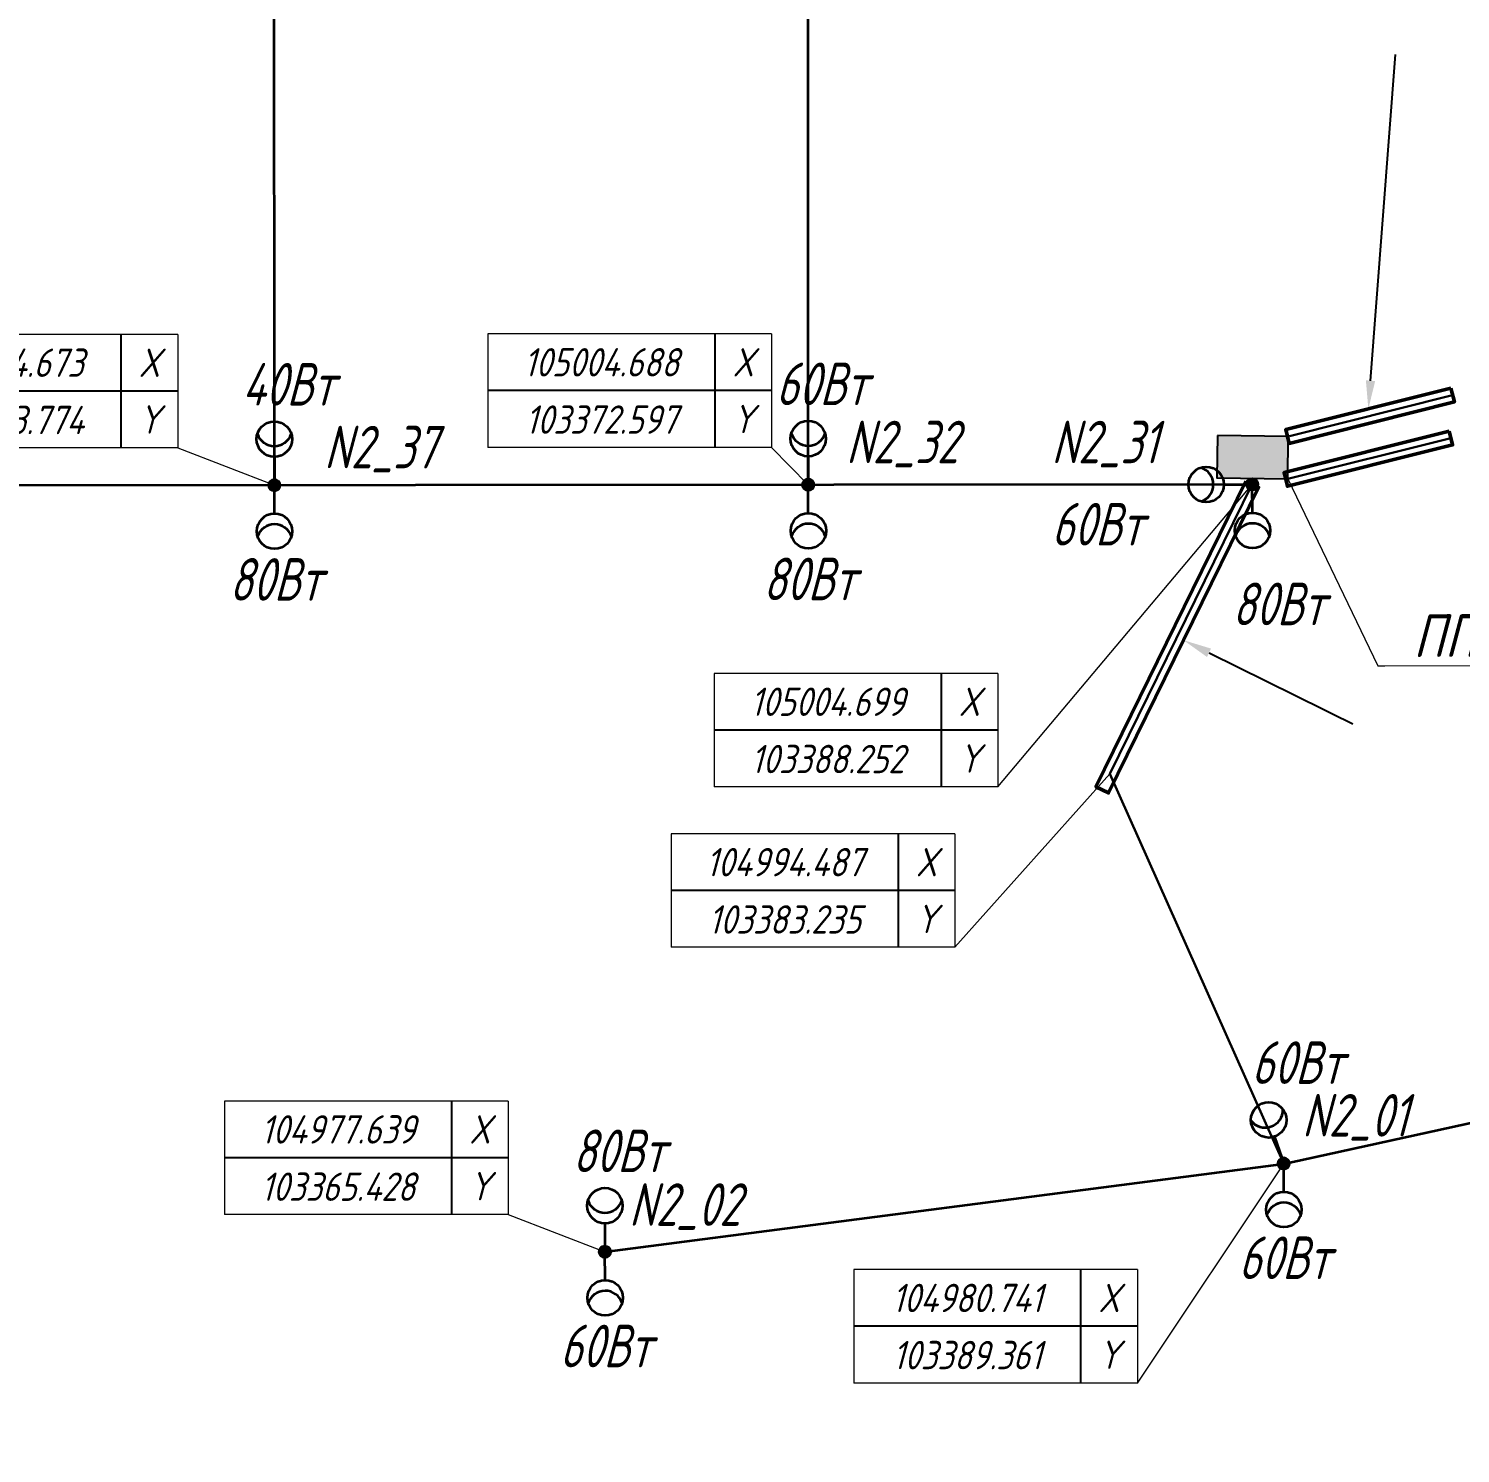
# Model space of a CAD drawing. Header units: millimetres. Extents: x -5263 to 103757798, y 0 to 105184226.
# Drawn here: x 103345109 to 103395589, y 104970531 to 105020768 of the extents above; entities that cross this region are included whole.
import ezdxf
from ezdxf import colors
from ezdxf.entities.mleader import LeaderData, LeaderLine
from ezdxf.enums import TextEntityAlignment as Align
from ezdxf.math import Vec2, Vec3

# ---------------------------------------------------------------- set-up
doc = ezdxf.new("R2010")
doc.units = ezdxf.units.MM
doc.set_wipeout_variables(frame=1)
doc.linetypes.add('CONTINOUS', pattern=[0])
for name, color, linetype, lineweight in [('_ПР_НО', 10, 'Continuous', 30), ('ЭО_Пл_Опора', 10, 'Continuous', 35), ('ЭО_Пл_Опора_Светильники', 10, 'Continuous', 35), ('ЭО_Пл_Распред_Сеть', 10, 'Continuous', 35), ('ЭО_Пл_Светильники', 10, 'Continuous', 25), ('ЭО_Пл_Светильники_Текст', 10, 'Continuous', 20), ('ЭО_Пл_Сеть_Освещения_В земле', 3, 'ID_N', 30), ('ЭО_Пл_Сеть_Освещения_Текст', 10, 'Continuous', 20), ('ЭО_Пл_Щиты', 7, 'Continuous', 25), ('ЭО_Пл_Щиты_Текст', 7, 'Continuous', 20), ('ЭС_Координата', 7, 'Continuous', 25)]:
    doc.layers.add(name, color=color, linetype=linetype, lineweight=lineweight)
doc.layers.get('0').off()
doc.styles.add('ПБГС', font='simplex.shx', dxfattribs={"width": 0.8, "oblique": 15})
doc.linetypes.add('ID_N', pattern='A,0,3,-3,["N",ПБГС,S=1.2,R=0,X=-1,Y=-0.5],-3,6', length=15)

# ---------------------------------------------------------------- blocks, each defined once
blk = doc.blocks.new('_None')
blk = doc.blocks.new('ExDyn08210c30-0f48-4bcd-aa61-017707cd2af4')
h = blk.add_hatch(color=256)
h.dxf.hatch_style = 1
h.paths.add_polyline_path([(0, 0), (2736, 1230), (686, 5790), (-2050, 4560)])
blk.add_lwpolyline([(0, 0), (2736, 1230), (686, 5790), (-2050, 4560)], close=True)
blk = doc.blocks.new('промежуточная')
h = blk.add_hatch(color=255)
edge = h.paths.add_edge_path()
edge.add_arc((0, 0), 0.833, 0, 360)
at = {"lineweight": 30}
blk.add_circle((0, 0), 0.833, dxfattribs=at)
blk = doc.blocks.new('*U416')
at = {"layer": 'ЭО_Пл_Светильники'}
blk.add_line((0, 2), (0, 0), dxfattribs=at)
at = {"layer": 'ЭО_Пл_Светильники', "linetype": 'ByBlock', "xscale": 250, "yscale": 250, "zscale": 250}
blk.add_blockref('промежуточная', (0, 0), dxfattribs=at)
at = {"style": 'ПБГС', "oblique": 15, "width": 0.7, "flags": 1}
blk.add_attdef('NAME', (0, -6), '', height=3.5, dxfattribs=at)
at = {"layer": 'ЭО_Пл_Светильники_Текст', "style": 'ПБГС', "oblique": 15, "width": 0.7}
blk.add_attdef('N_PYLON', (-7083, 741), '', height=1500, dxfattribs=at)
at = {"layer": 'ЭО_Пл_Светильники_Текст', "style": 'ПБГС', "oblique": 15, "width": 0.7, "flags": 1}
for tag, p in [('TYPE', (0, 0)), ('MANUFACTURER', (0, -12)), ('SPECIFICATION_SECTION', (0, -18)), ('POWER', (0, -24)), ('GROUP', (0, -30))]:
    blk.add_attdef(tag, p, '', height=3.5, dxfattribs=at)
blk = doc.blocks.new('*U418')
at = {"layer": 'ЭО_Пл_Светильники'}
blk.add_line((0, 2), (0, 0), dxfattribs=at)
at = {"layer": 'ЭО_Пл_Светильники', "linetype": 'ByBlock', "xscale": 250, "yscale": 250, "zscale": 250}
blk.add_blockref('промежуточная', (0, 0), dxfattribs=at)
at = {"style": 'ПБГС', "oblique": 15, "width": 0.7, "flags": 1}
blk.add_attdef('NAME', (0, -6), '', height=3.5, dxfattribs=at)
at = {"layer": 'ЭО_Пл_Светильники_Текст', "style": 'ПБГС', "oblique": 15, "width": 0.7}
blk.add_attdef('N_PYLON', (1334, 756), '', height=1500, dxfattribs=at)
at = {"layer": 'ЭО_Пл_Светильники_Текст', "style": 'ПБГС', "oblique": 15, "width": 0.7, "flags": 1}
for tag, p in [('TYPE', (0, 0)), ('MANUFACTURER', (0, -12)), ('SPECIFICATION_SECTION', (0, -18)), ('POWER', (0, -24)), ('GROUP', (0, -30))]:
    blk.add_attdef(tag, p, '', height=3.5, dxfattribs=at)
blk = doc.blocks.new('*U60')
at = {"layer": 'ЭО_Пл_Светильники'}
blk.add_line((0, 2), (0, 0), dxfattribs=at)
at = {"layer": 'ЭО_Пл_Светильники', "linetype": 'ByBlock', "xscale": 250, "yscale": 250, "zscale": 250}
blk.add_blockref('промежуточная', (0, 0), dxfattribs=at)
at = {"style": 'ПБГС', "oblique": 15, "width": 0.7, "flags": 1}
blk.add_attdef('NAME', (0, -6), '', height=3.5, dxfattribs=at)
at = {"layer": 'ЭО_Пл_Светильники_Текст', "style": 'ПБГС', "oblique": 15, "width": 0.7}
blk.add_attdef('N_PYLON', (1755, 592), '', height=1500, dxfattribs=at)
at = {"layer": 'ЭО_Пл_Светильники_Текст', "style": 'ПБГС', "oblique": 15, "width": 0.7, "flags": 1}
for tag, p in [('TYPE', (0, 0)), ('MANUFACTURER', (0, -12)), ('SPECIFICATION_SECTION', (0, -18)), ('POWER', (0, -24)), ('GROUP', (0, -30))]:
    blk.add_attdef(tag, p, '', height=3.5, dxfattribs=at)
blk = doc.blocks.new('*U411')
at = {"layer": 'ЭО_Пл_Светильники'}
blk.add_line((0, 2), (0, 0), dxfattribs=at)
at = {"layer": 'ЭО_Пл_Светильники', "linetype": 'ByBlock', "xscale": 250, "yscale": 250, "zscale": 250}
blk.add_blockref('промежуточная', (0, 0), dxfattribs=at)
at = {"style": 'ПБГС', "oblique": 15, "width": 0.7, "flags": 1}
blk.add_attdef('NAME', (0, -6), '', height=3.5, dxfattribs=at)
at = {"layer": 'ЭО_Пл_Светильники_Текст', "style": 'ПБГС', "oblique": 15, "width": 0.7}
blk.add_attdef('N_PYLON', (847, 914), '', height=1500, dxfattribs=at)
at = {"layer": 'ЭО_Пл_Светильники_Текст', "style": 'ПБГС', "oblique": 15, "width": 0.7, "flags": 1}
for tag, p in [('TYPE', (0, 0)), ('MANUFACTURER', (0, -12)), ('SPECIFICATION_SECTION', (0, -18)), ('POWER', (0, -24)), ('GROUP', (0, -30))]:
    blk.add_attdef(tag, p, '', height=3.5, dxfattribs=at)
blk = doc.blocks.new('*U410')
at = {"layer": 'ЭО_Пл_Светильники'}
blk.add_line((0, 2), (0, 0), dxfattribs=at)
at = {"layer": 'ЭО_Пл_Светильники', "linetype": 'ByBlock', "xscale": 250, "yscale": 250, "zscale": 250}
blk.add_blockref('промежуточная', (0, 0), dxfattribs=at)
at = {"style": 'ПБГС', "oblique": 15, "width": 0.7, "flags": 1}
blk.add_attdef('NAME', (0, -6), '', height=3.5, dxfattribs=at)
at = {"layer": 'ЭО_Пл_Светильники_Текст', "style": 'ПБГС', "oblique": 15, "width": 0.7}
blk.add_attdef('N_PYLON', (646, 951), '', height=1500, dxfattribs=at)
at = {"layer": 'ЭО_Пл_Светильники_Текст', "style": 'ПБГС', "oblique": 15, "width": 0.7, "flags": 1}
for tag, p in [('TYPE', (0, 0)), ('MANUFACTURER', (0, -12)), ('SPECIFICATION_SECTION', (0, -18)), ('POWER', (0, -24)), ('GROUP', (0, -30))]:
    blk.add_attdef(tag, p, '', height=3.5, dxfattribs=at)
blk = doc.blocks.new('*U128')
at = {"layer": 'ЭО_Пл_Опора_Светильники'}
h = blk.add_hatch(color=256, dxfattribs=at)
h.dxf.hatch_style = 1
h.paths.add_polyline_path([(-199, -1, 1), (199, 1, 1)])
blk.add_line((4, -1000), (0, 0), dxfattribs=at)
for centre, radius in [((0, 0), 199), ((7, -1625), 625)]:
    blk.add_circle(centre, radius, dxfattribs=at)
blk.add_arc((8, -2000), 625, 17.6934, 162.7782, dxfattribs=at)
at = {"style": 'ПБГС', "oblique": 15, "width": 0.7, "flags": 1}
for tag, p, height in [('TYPE', (-1704, -2539), 525000), ('NAME', (0, -3506), 875), ('MANUFACTURER', (0, -5006), 875), ('SPECIFICATION_SECTION', (0, -6506), 875), ('GROUP', (0, -9506), 875)]:
    blk.add_attdef(tag, p, '', height=height, dxfattribs=at)
at = {"layer": 'ЭО_Пл_Светильники_Текст', "style": 'ПБГС', "oblique": 15, "width": 0.7}
blk.add_attdef('POWER', (-1593, -4072), '', height=1500, dxfattribs=at)
blk = doc.blocks.new('*U134')
at = {"layer": 'ЭО_Пл_Опора_Светильники'}
h = blk.add_hatch(color=256, dxfattribs=at)
h.dxf.hatch_style = 1
h.paths.add_polyline_path([(199, 0, 1), (-199, 0, 1)])
blk.add_line((0, 1000), (0, 0), dxfattribs=at)
for centre, radius in [((0, 1625), 625), ((0, 0), 199)]:
    blk.add_circle(centre, radius, dxfattribs=at)
blk.add_arc((0, 2000), 625, 197.4587, 342.5435, dxfattribs=at)
at = {"style": 'ПБГС', "oblique": 15, "width": 0.7, "flags": 1}
for tag, p, height in [('TYPE', (-1704, -2539), 525000), ('NAME', (0, -3506), 875), ('MANUFACTURER', (0, -5006), 875), ('SPECIFICATION_SECTION', (0, -6506), 875), ('GROUP', (0, -9506), 875)]:
    blk.add_attdef(tag, p, '', height=height, dxfattribs=at)
at = {"layer": 'ЭО_Пл_Светильники_Текст', "style": 'ПБГС', "oblique": 15, "width": 0.7}
blk.add_attdef('POWER', (-1140, 2808), '', height=1500, dxfattribs=at)
blk = doc.blocks.new('*U189')
at = {"layer": 'ЭО_Пл_Опора_Светильники'}
h = blk.add_hatch(color=256, dxfattribs=at)
h.dxf.hatch_style = 1
h.paths.add_polyline_path([(188, 65, 1), (-188, -65, 1)])
blk.add_line((-326, 946), (0, 0), dxfattribs=at)
for centre, radius in [((-529, 1536), 625), ((0, 0), 199)]:
    blk.add_circle(centre, radius, dxfattribs=at)
blk.add_arc((-651, 1891), 625, 216.4575, 1.5423, dxfattribs=at)
at = {"style": 'ПБГС', "oblique": 15, "width": 0.7, "flags": 1}
for tag, p, height in [('TYPE', (-1704, -2539), 525000), ('NAME', (0, -3506), 875), ('MANUFACTURER', (0, -5006), 875), ('SPECIFICATION_SECTION', (0, -6506), 875), ('GROUP', (0, -9506), 875)]:
    blk.add_attdef(tag, p, '', height=height, dxfattribs=at)
at = {"layer": 'ЭО_Пл_Светильники_Текст', "style": 'ПБГС', "oblique": 15, "width": 0.7}
blk.add_attdef('POWER', (-1140, 2808), '', height=1500, dxfattribs=at)
blk = doc.blocks.new('*U570')
at = {"layer": 'ЭО_Пл_Опора_Светильники'}
h = blk.add_hatch(color=256, dxfattribs=at)
h.dxf.hatch_style = 1
h.paths.add_polyline_path([(-199, -1, 1), (199, 1, 1)])
blk.add_line((4, -1000), (0, 0), dxfattribs=at)
for centre, radius in [((0, 0), 199), ((7, -1625), 625)]:
    blk.add_circle(centre, radius, dxfattribs=at)
blk.add_arc((8, -2000), 625, 17.6934, 162.7782, dxfattribs=at)
at = {"style": 'ПБГС', "oblique": 15, "width": 0.7, "flags": 1}
for tag, p, height in [('TYPE', (-1704, -2539), 525000), ('NAME', (0, -3506), 875), ('MANUFACTURER', (0, -5006), 875), ('SPECIFICATION_SECTION', (0, -6506), 875), ('GROUP', (0, -9506), 875)]:
    blk.add_attdef(tag, p, '', height=height, dxfattribs=at)
at = {"layer": 'ЭО_Пл_Светильники_Текст', "style": 'ПБГС', "oblique": 15, "width": 0.7}
blk.add_attdef('POWER', (-708, -4966), '', height=1500, dxfattribs=at)
blk = doc.blocks.new('*U415')
at = {"layer": 'ЭО_Пл_Опора_Светильники'}
h = blk.add_hatch(color=256, dxfattribs=at)
h.dxf.hatch_style = 1
h.paths.add_polyline_path([(-1, 199, 1), (1, -199, 1)])
blk.add_line((-1000, -4), (0, 0), dxfattribs=at)
for centre, radius in [((-1625, -7), 625), ((0, 0), 199)]:
    blk.add_circle(centre, radius, dxfattribs=at)
blk.add_arc((-2000, -9), 625, 287.7132, 72.7979, dxfattribs=at)
at = {"style": 'ПБГС', "oblique": 15, "width": 0.7, "flags": 1}
for tag, p, height in [('TYPE', (-1704, -2539), 525000), ('NAME', (0, -3506), 875), ('MANUFACTURER', (0, -5006), 875), ('SPECIFICATION_SECTION', (0, -6506), 875), ('GROUP', (0, -9506), 875)]:
    blk.add_attdef(tag, p, '', height=height, dxfattribs=at)
at = {"layer": 'ЭО_Пл_Светильники_Текст', "style": 'ПБГС', "oblique": 15, "width": 0.7}
blk.add_attdef('POWER', (-7083, -2155), '', height=1500, dxfattribs=at)
blk = doc.blocks.new('*U498')
blk.add_wipeout([(-6.82, 2.63), (-6.82, 10.63), (-26.82, 10.63), (-26.82, 2.63)])
at = {"lineweight": 0}
blk.add_line((-6.82, 2.63), (0, 0), dxfattribs=at)
at = {"color": 0, "lineweight": 0, "transparency": 16777216}
for points in [[(-26.82, 10.63), (-26.82, 2.63), (-26.82, 2.63), (-26.82, 2.63)], [(-6.82, 10.63), (-26.82, 10.63)], [(-6.82, 10.63), (-6.82, 2.63), (-6.82, 2.63), (-6.82, 2.63)], [(-6.82, 2.63), (-26.82, 2.63)]]:
    blk.add_lwpolyline(points, dxfattribs=at)
at = {"transparency": 16777216}
for points in [[(-10.82, 10.63), (-10.82, 2.63)], [(-6.82, 6.63), (-26.82, 6.63)]]:
    blk.add_lwpolyline(points, dxfattribs=at)
at = {"color": 7, "transparency": 16777216, "char_height": 2, "width": 4, "attachment_point": 5, "style": 'ПБГС'}
for s, insert in [('X', (-8.82, 8.63)), ('Y', (-8.82, 4.63))]:
    blk.add_mtext(s, dxfattribs=dict(at, insert=insert))
at = {"color": 250, "transparency": 16777216, "style": 'ПБГС', "oblique": 15, "width": 0.8, "flags": 8}
for tag, p in [('КООРДИНАТАY', (-18.82, 8.63)), ('КООРДИНАТАX', (-18.82, 4.59))]:
    blk.add_attdef(tag, text='', height=2, dxfattribs=at).set_placement(p, align=Align.MIDDLE_CENTER)
blk = doc.blocks.new('*U499')
blk.add_wipeout([(-2.59, 2.63), (-2.59, 10.63), (-22.59, 10.63), (-22.59, 2.63)])
at = {"lineweight": 0}
blk.add_line((-2.59, 2.63), (0, 0), dxfattribs=at)
at = {"color": 0, "lineweight": 0, "transparency": 16777216}
for points in [[(-22.59, 10.63), (-22.59, 2.63), (-22.59, 2.63), (-22.59, 2.63)], [(-2.59, 10.63), (-22.59, 10.63)], [(-2.59, 10.63), (-2.59, 2.63), (-2.59, 2.63), (-2.59, 2.63)], [(-2.59, 2.63), (-22.59, 2.63)]]:
    blk.add_lwpolyline(points, dxfattribs=at)
at = {"transparency": 16777216}
for points in [[(-6.59, 10.63), (-6.59, 2.63)], [(-2.59, 6.63), (-22.59, 6.63)]]:
    blk.add_lwpolyline(points, dxfattribs=at)
at = {"color": 7, "transparency": 16777216, "char_height": 2, "width": 4, "attachment_point": 5, "style": 'ПБГС'}
for s, insert in [('X', (-4.59, 8.63)), ('Y', (-4.59, 4.63))]:
    blk.add_mtext(s, dxfattribs=dict(at, insert=insert))
at = {"color": 250, "transparency": 16777216, "style": 'ПБГС', "oblique": 15, "width": 0.8, "flags": 8}
for tag, p in [('КООРДИНАТАY', (-14.59, 8.63)), ('КООРДИНАТАX', (-14.59, 4.59))]:
    blk.add_attdef(tag, text='', height=2, dxfattribs=at).set_placement(p, align=Align.MIDDLE_CENTER)
blk = doc.blocks.new('*U501')
blk.add_wipeout([(-10.94, -12.22), (-10.94, -4.22), (-30.94, -4.22), (-30.94, -12.22)])
at = {"lineweight": 0}
blk.add_line((-10.94, -12.22), (0, 0), dxfattribs=at)
at = {"color": 0, "lineweight": 0, "transparency": 16777216}
for points in [[(-30.94, -4.22), (-30.94, -12.22), (-30.94, -12.22), (-30.94, -12.22)], [(-10.94, -4.22), (-30.94, -4.22)], [(-10.94, -4.22), (-10.94, -12.22), (-10.94, -12.22), (-10.94, -12.22)], [(-10.94, -12.22), (-30.94, -12.22)]]:
    blk.add_lwpolyline(points, dxfattribs=at)
at = {"transparency": 16777216}
for points in [[(-14.94, -4.22), (-14.94, -12.22)], [(-10.94, -8.22), (-30.94, -8.22)]]:
    blk.add_lwpolyline(points, dxfattribs=at)
at = {"color": 7, "transparency": 16777216, "char_height": 2, "width": 4, "attachment_point": 5, "style": 'ПБГС'}
for s, insert in [('X', (-12.94, -6.22)), ('Y', (-12.94, -10.22))]:
    blk.add_mtext(s, dxfattribs=dict(at, insert=insert))
at = {"color": 250, "transparency": 16777216, "style": 'ПБГС', "oblique": 15, "width": 0.8, "flags": 8}
for tag, p in [('КООРДИНАТАY', (-22.94, -6.22)), ('КООРДИНАТАX', (-22.94, -10.26))]:
    blk.add_attdef(tag, text='', height=2, dxfattribs=at).set_placement(p, align=Align.MIDDLE_CENTER)
blk = doc.blocks.new('*U502')
blk.add_wipeout([(-10.32, -15.46), (-10.32, -7.46), (-30.32, -7.46), (-30.32, -15.46)])
at = {"lineweight": 0}
blk.add_line((-10.32, -15.46), (0, 0), dxfattribs=at)
at = {"color": 0, "lineweight": 0, "transparency": 16777216}
for points in [[(-30.32, -7.46), (-30.32, -15.46), (-30.32, -15.46), (-30.32, -15.46)], [(-10.32, -7.46), (-30.32, -7.46)], [(-10.32, -7.46), (-10.32, -15.46), (-10.32, -15.46), (-10.32, -15.46)], [(-10.32, -15.46), (-30.32, -15.46)]]:
    blk.add_lwpolyline(points, dxfattribs=at)
at = {"transparency": 16777216}
for points in [[(-14.32, -7.46), (-14.32, -15.46)], [(-10.32, -11.46), (-30.32, -11.46)]]:
    blk.add_lwpolyline(points, dxfattribs=at)
at = {"color": 7, "transparency": 16777216, "char_height": 2, "width": 4, "attachment_point": 5, "style": 'ПБГС'}
for s, insert in [('X', (-12.32, -9.46)), ('Y', (-12.32, -13.46))]:
    blk.add_mtext(s, dxfattribs=dict(at, insert=insert))
at = {"color": 250, "transparency": 16777216, "style": 'ПБГС', "oblique": 15, "width": 0.8, "flags": 8}
for tag, p in [('КООРДИНАТАY', (-22.32, -9.46)), ('КООРДИНАТАX', (-22.32, -13.49))]:
    blk.add_attdef(tag, text='', height=2, dxfattribs=at).set_placement(p, align=Align.MIDDLE_CENTER)
blk = doc.blocks.new('*U522')
blk.add_wipeout([(-17.95, -21.33), (-17.95, -13.33), (-37.95, -13.33), (-37.95, -21.33)])
at = {"lineweight": 0}
blk.add_line((-17.95, -21.33), (0, 0), dxfattribs=at)
at = {"color": 0, "lineweight": 0, "transparency": 16777216}
for points in [[(-37.95, -13.33), (-37.95, -21.33), (-37.95, -21.33), (-37.95, -21.33)], [(-17.95, -13.33), (-37.95, -13.33)], [(-17.95, -13.33), (-17.95, -21.33), (-17.95, -21.33), (-17.95, -21.33)], [(-17.95, -21.33), (-37.95, -21.33)]]:
    blk.add_lwpolyline(points, dxfattribs=at)
at = {"transparency": 16777216}
for points in [[(-21.95, -13.33), (-21.95, -21.33)], [(-17.95, -17.33), (-37.95, -17.33)]]:
    blk.add_lwpolyline(points, dxfattribs=at)
at = {"color": 7, "transparency": 16777216, "char_height": 2, "width": 4, "attachment_point": 5, "style": 'ПБГС'}
for s, insert in [('X', (-19.95, -15.33)), ('Y', (-19.95, -19.33))]:
    blk.add_mtext(s, dxfattribs=dict(at, insert=insert))
at = {"color": 250, "transparency": 16777216, "style": 'ПБГС', "oblique": 15, "width": 0.8, "flags": 8}
for tag, p in [('КООРДИНАТАY', (-29.95, -15.33)), ('КООРДИНАТАX', (-29.95, -19.37))]:
    blk.add_attdef(tag, text='', height=2, dxfattribs=at).set_placement(p, align=Align.MIDDLE_CENTER)
blk = doc.blocks.new('*U568')
at = {"color": 0, "linetype": 'ByBlock', "lineweight": -2}
blk.add_lwpolyline([(-0.061, 0.242), (-5.881, -1.217), (-5.759, -1.702), (0.061, -0.242)], close=True, dxfattribs=at)
blk = doc.blocks.new('*U569')
at = {"color": 0, "linetype": 'ByBlock', "lineweight": -2}
blk.add_lwpolyline([(-0.224, 0.11), (-5.515, -10.661), (-5.066, -10.881), (0.224, -0.11)], close=True, dxfattribs=at)

msp = doc.modelspace()

# ---------------------------------------------------------------- linework, layer by layer
at = {"layer": 'ЭО_Пл_Распред_Сеть'}
for points in [[(103372595, 105004686), (103372587, 105054670)], [(103353772, 105004670), (103353769, 105025162)], [(103388253, 105004699), (103329234, 105004649)], [(103365428, 104977639), (103389361, 104980741), (103414500, 104986254)]]:
    msp.add_lwpolyline(points, dxfattribs=at)
at = {"layer": 'ЭО_Пл_Сеть_Освещения_В земле'}
for points in [[(103389503, 105004890), (103395252, 105006332)], [(103388253, 105004701), (103383235, 104994487), (103389361, 104980741)]]:
    msp.add_lwpolyline(points, dxfattribs=at)

# ---------------------------------------------------------------- block references
at = {"layer": '_ПР_НО', "color": 5, "linetype": 'CONTINOUS', "lineweight": 50, "xscale": 1000, "yscale": 1000, "zscale": 1000, "rotation": 359.9961694606591}
msp.add_blockref('*U568', (103395252, 105006332), dxfattribs=at)
at = {"layer": 'ЭО_Пл_Опора'}
for name, p, values in [('*U418', (103372595, 105004686), {'N_PYLON': 'N2_32'}), ('*U416', (103388253, 105004699), {'N_PYLON': 'N2_31'}), ('*U60', (103353772, 105004670), {'N_PYLON': 'N2_37'}), ('*U410', (103389359, 104980750), {'N_PYLON': 'N2_01'}), ('*U411', (103365428, 104977639), {'N_PYLON': 'N2_02'})]:
    msp.add_blockref(name, p, dxfattribs=at).add_auto_attribs(values)
at = {"layer": 'ЭО_Пл_Светильники'}
for name, p, values in [('*U134', (103353772, 105004670), {'POWER': '40Вт'}), ('*U134', (103372595, 105004686), {'POWER': '60Вт'}), ('*U128', (103353772, 105004670), {'POWER': '80Вт'}), ('*U128', (103372595, 105004686), {'POWER': '80Вт'}), ('*U415', (103388253, 105004699), {'POWER': '60Вт'}), ('*U570', (103388253, 105004699), {'POWER': '80Вт'}), ('*U189', (103389359, 104980751), {'POWER': '60Вт'}), ('*U134', (103365428, 104977639), {'POWER': '80Вт'}), ('*U128', (103389359, 104980751), {'POWER': '60Вт'}), ('*U128', (103365428, 104977639), {'POWER': '60Вт'})]:
    msp.add_blockref(name, p, dxfattribs=at).add_auto_attribs(values)
at = {"layer": 'ЭО_Пл_Щиты', "xscale": 0.5, "yscale": 0.5, "zscale": 0.5, "rotation": 245.0219646455974}
msp.add_blockref('ExDyn08210c30-0f48-4bcd-aa61-017707cd2af4', (103387023, 105006424), dxfattribs=at)

# ---------------------------------------------------------------- leaders
at = {"layer": 'ЭО_Пл_Сеть_Освещения_Текст'}
ml = msp.add_multileader_mtext('Standard', dxfattribs=at)
ml.set_content('Условные обозначения:', color=256, style='ПБГС')
ml.set_leader_properties(color=256, linetype='ByLayer', lineweight=-1)
ml.set_arrow_properties(name='NONE')
ml.build(insert=Vec2(0, 0))
ml.multileader.update_dxf_attribs({"text_left_attachment_type": 6, "text_right_attachment_type": 6, "dogleg_length": 0.5, "arrow_head_size": 2000, "scale": 500})
ctx = ml.context
ctx.base_point, ctx.scale, ctx.char_height, ctx.arrow_head_size, ctx.landing_gap_size, ctx.plane_origin = Vec3(103721923, 105117157), 500, 1250, 2000, 1000, Vec3(103717280, 105121639)
ctx.left_attachment, ctx.right_attachment = 6, 6
notes = []
notes.append((ctx, [(0, (0, 0, 0), (0, 0), (1, 0), 1, [])]))
ctx.mtext.insert, ctx.mtext.rotation, ctx.mtext.flow_direction = Vec3(103722923, 105118657), 6.283185, 5
ml = msp.add_multileader_mtext('Standard', dxfattribs=at)
ml.set_content('Проектируемая опора н.о. ОГККВ-7,5/ОГКС-7,5', color=256, style='ПБГС')
ml.set_leader_properties(color=256, linetype='ByLayer', lineweight=-1)
ml.set_arrow_properties(name='NONE')
ml.build(insert=Vec2(0, 0))
ml.multileader.update_dxf_attribs({"text_left_attachment_type": 6, "text_right_attachment_type": 6, "dogleg_length": 0.5, "arrow_head_size": 2000, "scale": 500})
ctx = ml.context
ctx.base_point, ctx.scale, ctx.char_height, ctx.arrow_head_size, ctx.landing_gap_size, ctx.plane_origin = Vec3(103725173, 105113213), 500, 1250, 2000, 1000, Vec3(103726179, 105116515)
ctx.left_attachment, ctx.right_attachment = 6, 6
notes.append((ctx, [(0, (0, 0, 0), (0, 0), (1, 0), 1, [])]))
ctx.mtext.insert, ctx.mtext.flow_direction = Vec3(103726173, 105114879), 5
ml = msp.add_multileader_mtext('Standard', dxfattribs=at)
ml.set_content('Проектируемая опора н.о. ОГК-4', color=256, style='ПБГС')
ml.set_leader_properties(color=256, linetype='ByLayer', lineweight=-1)
ml.set_arrow_properties(name='NONE')
ml.build(insert=Vec2(0, 0))
ml.multileader.update_dxf_attribs({"text_left_attachment_type": 6, "text_right_attachment_type": 6, "dogleg_length": 0.5, "arrow_head_size": 2000, "scale": 500})
ctx = ml.context
ctx.base_point, ctx.scale, ctx.char_height, ctx.arrow_head_size, ctx.landing_gap_size, ctx.plane_origin = Vec3(103725088, 105109558), 500, 1250, 2000, 1000, Vec3(103726094, 105112860)
ctx.left_attachment, ctx.right_attachment = 6, 6
notes.append((ctx, [(0, (0, 0, 0), (0, 0), (1, 0), 1, [])]))
ctx.mtext.insert, ctx.mtext.flow_direction = Vec3(103726088, 105111224), 5
ml = msp.add_multileader_mtext('Standard', dxfattribs=at)
ml.set_content('Проектируемый cветильник GALAD Волна LED Мини   ', color=256, style='ПБГС')
ml.set_leader_properties(color=256, linetype='ByLayer', lineweight=-1)
ml.set_arrow_properties(name='NONE')
ml.build(insert=Vec2(0, 0))
ml.multileader.update_dxf_attribs({"text_left_attachment_type": 6, "text_right_attachment_type": 6, "dogleg_length": 0.5, "arrow_head_size": 2000, "scale": 500})
ctx = ml.context
ctx.base_point, ctx.scale, ctx.char_height, ctx.arrow_head_size, ctx.landing_gap_size, ctx.plane_origin = Vec3(103721068, 105105564), 500, 1250, 2000, 1000, Vec3(103717217, 105108867)
ctx.left_attachment, ctx.right_attachment = 6, 6
notes.append((ctx, [(0, (0, 0, 0), (0, 0), (1, 0), 1, [])]))
ctx.mtext.insert, ctx.mtext.rotation, ctx.mtext.flow_direction = Vec3(103722068, 105107231), 6.283185, 5
ml = msp.add_multileader_mtext('Standard', dxfattribs=at)
ml.set_content('Проектируемый пункт питания/пункт учета', color=256, style='ПБГС')
ml.set_leader_properties(color=256, linetype='ByLayer', lineweight=-1)
ml.set_arrow_properties(name='NONE')
ml.build(insert=Vec2(0, 0))
ml.multileader.update_dxf_attribs({"text_left_attachment_type": 6, "text_right_attachment_type": 6, "dogleg_length": 0.5, "arrow_head_size": 2000, "scale": 500})
ctx = ml.context
ctx.base_point, ctx.scale, ctx.char_height, ctx.arrow_head_size, ctx.landing_gap_size, ctx.plane_origin = Vec3(103721068, 105102643), 500, 1250, 2000, 1000, Vec3(103717217, 105105945)
ctx.left_attachment, ctx.right_attachment = 6, 6
notes.append((ctx, [(0, (0, 0, 0), (0, 0), (1, 0), 1, [])]))
ctx.mtext.insert, ctx.mtext.rotation, ctx.mtext.flow_direction = Vec3(103722068, 105104309), 6.283185, 5
ml = msp.add_multileader_mtext('Standard', dxfattribs=at)
ml.set_content('Кабель в земле', color=256, style='ПБГС')
ml.set_leader_properties(color=256, linetype='ByLayer', lineweight=-1)
ml.set_arrow_properties(name='NONE')
ml.build(insert=Vec2(0, 0))
ml.multileader.update_dxf_attribs({"text_left_attachment_type": 6, "text_right_attachment_type": 6, "dogleg_length": 0.5, "arrow_head_size": 2000, "scale": 500})
ctx = ml.context
ctx.base_point, ctx.scale, ctx.char_height, ctx.arrow_head_size, ctx.landing_gap_size, ctx.plane_origin = Vec3(103721068, 105099665), 500, 1250, 2000, 1000, Vec3(103717217, 105102801)
ctx.left_attachment, ctx.right_attachment = 6, 6
notes.append((ctx, [(0, (0, 0, 0), (0, 0), (1, 0), 1, [])]))
ctx.mtext.insert, ctx.mtext.rotation, ctx.mtext.flow_direction = Vec3(103722068, 105101165), 6.283185, 5
ml = msp.add_multileader_mtext('Standard', dxfattribs=at)
ml.set_content('Кабель по воздуху', color=256, style='ПБГС')
ml.set_leader_properties(color=256, linetype='ByLayer', lineweight=-1)
ml.set_arrow_properties(name='NONE')
ml.build(insert=Vec2(0, 0))
ml.multileader.update_dxf_attribs({"text_left_attachment_type": 6, "text_right_attachment_type": 6, "dogleg_length": 0.5, "arrow_head_size": 2000, "scale": 500})
ctx = ml.context
ctx.base_point, ctx.scale, ctx.char_height, ctx.arrow_head_size, ctx.landing_gap_size, ctx.plane_origin = Vec3(103721142, 105096376), 500, 1250, 2000, 1000, Vec3(103717290, 105099679)
ctx.left_attachment, ctx.right_attachment = 6, 6
notes.append((ctx, [(0, (0, 0, 0), (0, 0), (1, 0), 1, [])]))
ctx.mtext.insert, ctx.mtext.rotation, ctx.mtext.flow_direction = Vec3(103722142, 105098043), 6.283185, 5
at = {"layer": 'ЭО_Пл_Щиты_Текст'}
ml = msp.add_multileader_mtext('Standard', dxfattribs=at)
ml.set_content('ПП-НО-2', color=256, style='ПБГС')
ml.set_leader_properties(color=256, linetype='ByLayer', lineweight=-1)
ml.set_arrow_properties(name='NONE')
ml.build(insert=Vec2(0, 0))
ml.multileader.update_dxf_attribs({"text_left_attachment_type": 6, "text_right_attachment_type": 6, "dogleg_length": 0.5, "arrow_head_size": 2000, "scale": 500})
ctx = ml.context
ctx.base_point, ctx.scale, ctx.char_height, ctx.arrow_head_size, ctx.landing_gap_size, ctx.plane_origin, ctx.plane_x_axis, ctx.plane_y_axis = Vec3(103392929, 104998305), 500, 1500, 2000, 1000, Vec3(103587882, 105015533), Vec3(0.999995, 0.0032), Vec3(-0.0032, 0.999995)
ctx.left_attachment, ctx.right_attachment = 6, 6
notes.append((ctx, [(0, (1, 1, 0), (103392679, 104998304), (0.999995, 0.0032), 250, [(0, [(103389503, 105004890)], 0, [])])]))
ctx.mtext.insert, ctx.mtext.text_direction, ctx.mtext.rotation, ctx.mtext.flow_direction = Vec3(103393923, 105000108), Vec3(0.999995, 0.0032), 0.0032, 5
for ctx, leaders in notes:
    for number, flags, end, landing, length, lines in leaders:
        leader = LeaderData()
        leader.index, (leader.has_last_leader_line, leader.has_dogleg_vector, leader.attachment_direction) = number, flags
        leader.last_leader_point, leader.dogleg_vector, leader.dogleg_length = Vec3(end), Vec3(landing), length
        for number, points, colour, breaks in lines:
            line = LeaderLine()
            line.index, line.vertices, line.color, line.breaks = number, Vec3.list(points), colors.encode_raw_color(colour), breaks
            leader.lines.append(line)
        ctx.leaders.append(leader)

# ---------------------------------------------------------------- next in the draw order: block references
at = {"layer": 'ЭС_Координата', "lineweight": 70, "xscale": 500, "yscale": 500, "zscale": 500}
for name, p, values in [('*U498', (103353774, 105004673), {'КООРДИНАТАX': '103353.774', 'КООРДИНАТАY': '105004.673'}), ('*U499', (103372597, 105004688), {'КООРДИНАТАX': '103372.597', 'КООРДИНАТАY': '105004.688'}), ('*U501', (103383235, 104994487), {'КООРДИНАТАX': '103383.235', 'КООРДИНАТАY': '104994.487'}), ('*U498', (103365428, 104977639), {'КООРДИНАТАX': '103365.428', 'КООРДИНАТАY': '104977.639'}), ('*U502', (103389361, 104980741), {'КООРДИНАТАX': '103389.361', 'КООРДИНАТАY': '104980.741'})]:
    msp.add_blockref(name, p, dxfattribs=at).add_auto_attribs(values)

# ---------------------------------------------------------------- next in the draw order: leaders
at = {"layer": 'ЭС_Координата', "lineweight": 25}
ml = msp.add_multileader_mtext('Standard', dxfattribs=at)
ml.set_content('', color=256, style='ПБГС')
ml.set_leader_properties()
ml.build(insert=Vec2(0, 0))
ml.multileader.update_dxf_attribs({"has_dogleg": 0, "has_text_frame": 1, "text_left_attachment_type": 0, "text_right_attachment_type": 0, "dogleg_length": 0, "arrow_head_size": 1000})
ctx = ml.context
ctx.base_point, ctx.char_height, ctx.arrow_head_size, ctx.landing_gap_size, ctx.plane_origin, ctx.plane_x_axis, ctx.plane_y_axis = Vec3(103373868, 105019853), 1200, 1000, 0, Vec3(103231940, 105036272), Vec3(1, -0.000067), Vec3(0.000067, 1)
ctx.left_attachment, ctx.right_attachment = 0, 0
notes = []
notes.append((ctx, [(1, (1, 1, 0), (103393301, 105019852), (-1, 0.000067), 0, [(0, [(103392345, 105007357)], 0, [])])]))
ctx.mtext.insert, ctx.mtext.text_direction, ctx.mtext.rotation = Vec3(103373868, 105019853), Vec3(1, -0.000067), 6.283118
ctx.mtext.has_bg_fill, ctx.mtext.bg_color, ctx.mtext.bg_scale_factor, ctx.mtext.bg_transparency, ctx.mtext.use_window_bg_color = 1, -1027028792, 1.5, 0, 1
for ctx, leaders in notes:
    for number, flags, end, landing, length, lines in leaders:
        leader = LeaderData()
        leader.index, (leader.has_last_leader_line, leader.has_dogleg_vector, leader.attachment_direction) = number, flags
        leader.last_leader_point, leader.dogleg_vector, leader.dogleg_length = Vec3(end), Vec3(landing), length
        for number, points, colour, breaks in lines:
            line = LeaderLine()
            line.index, line.vertices, line.color, line.breaks = number, Vec3.list(points), colors.encode_raw_color(colour), breaks
            leader.lines.append(line)
        ctx.leaders.append(leader)

# ---------------------------------------------------------------- next in the draw order: linework, layer by layer
at = {"layer": 'ЭО_Пл_Сеть_Освещения_В земле'}
msp.add_lwpolyline([(103389566, 105006403), (103395316, 105007845)], dxfattribs=at)

# ---------------------------------------------------------------- next in the draw order: block references
at = {"layer": '_ПР_НО', "color": 5, "linetype": 'CONTINOUS', "lineweight": 50, "xscale": 1000, "yscale": 1000, "zscale": 1000, "rotation": 359.9961694606591}
msp.add_blockref('*U568', (103395316, 105007845), dxfattribs=at)
at = {"layer": 'ЭС_Координата', "lineweight": 70, "xscale": 500, "yscale": 500, "zscale": 500}
msp.add_blockref('*U522', (103388252, 105004699), dxfattribs=at).add_auto_attribs({'КООРДИНАТАX': '103388.252', 'КООРДИНАТАY': '105004.699'})

# ---------------------------------------------------------------- next in the draw order: leaders
at = {"layer": 'ЭС_Координата', "lineweight": 25}
ml = msp.add_multileader_mtext('Standard', dxfattribs=at)
ml.set_content('', color=256, style='ПБГС')
ml.set_leader_properties()
ml.build(insert=Vec2(0, 0))
ml.multileader.update_dxf_attribs({"has_dogleg": 0, "has_text_frame": 1, "text_left_attachment_type": 0, "text_right_attachment_type": 0, "dogleg_length": 0, "arrow_head_size": 1000})
ctx = ml.context
ctx.base_point, ctx.char_height, ctx.arrow_head_size, ctx.landing_gap_size, ctx.plane_origin, ctx.plane_x_axis, ctx.plane_y_axis = Vec3(103384823, 104971410), 1200, 1000, 0, Vec3(103237584, 105002249), Vec3(1, -0.000067), Vec3(0.000067, 1)
ctx.left_attachment, ctx.right_attachment = 0, 0
notes = []
notes.append((ctx, [(1, (1, 1, 0), (103404832, 104971409), (-1, 0.000067), 0, [(0, [(103414196, 104980257)], 0, [])])]))
ctx.mtext.insert, ctx.mtext.text_direction, ctx.mtext.rotation = Vec3(103384823, 104971410), Vec3(1, -0.000067), 6.283118
ctx.mtext.has_bg_fill, ctx.mtext.bg_color, ctx.mtext.bg_scale_factor, ctx.mtext.bg_transparency, ctx.mtext.use_window_bg_color = 1, -1027028792, 1.5, 0, 1
for ctx, leaders in notes:
    for number, flags, end, landing, length, lines in leaders:
        leader = LeaderData()
        leader.index, (leader.has_last_leader_line, leader.has_dogleg_vector, leader.attachment_direction) = number, flags
        leader.last_leader_point, leader.dogleg_vector, leader.dogleg_length = Vec3(end), Vec3(landing), length
        for number, points, colour, breaks in lines:
            line = LeaderLine()
            line.index, line.vertices, line.color, line.breaks = number, Vec3.list(points), colors.encode_raw_color(colour), breaks
            leader.lines.append(line)
        ctx.leaders.append(leader)

# ---------------------------------------------------------------- next in the draw order: block references
at = {"layer": '_ПР_НО', "color": 5, "linetype": 'CONTINOUS', "lineweight": 50, "xscale": 1000, "yscale": 1000, "zscale": 1000, "rotation": 359.9961694606591}
msp.add_blockref('*U569', (103388252, 105004699), dxfattribs=at)

# ---------------------------------------------------------------- next in the draw order: leaders
at = {"layer": 'ЭС_Координата', "lineweight": 25}
ml = msp.add_multileader_mtext('Standard', dxfattribs=at)
ml.set_content('', color=256, style='ПБГС')
ml.set_leader_properties()
ml.build(insert=Vec2(0, 0))
ml.multileader.update_dxf_attribs({"has_dogleg": 0, "has_text_frame": 1, "text_left_attachment_type": 0, "text_right_attachment_type": 0, "dogleg_length": 0, "arrow_head_size": 1000})
ctx = ml.context
ctx.base_point, ctx.char_height, ctx.arrow_head_size, ctx.landing_gap_size, ctx.plane_origin, ctx.plane_x_axis, ctx.plane_y_axis = Vec3(103391803, 104996252), 1200, 1000, 0, Vec3(103223443, 105031592), Vec3(1, -0.000067), Vec3(0.000067, 1)
ctx.left_attachment, ctx.right_attachment = 0, 0
notes = []
notes.append((ctx, [(0, (1, 1, 0), (103391803, 104996252), (1, -0.000067), 0, [(0, [(103385830, 104999203)], 0, [])])]))
ctx.mtext.insert, ctx.mtext.text_direction, ctx.mtext.rotation = Vec3(103391803, 104996252), Vec3(1, -0.000067), 6.283118
ctx.mtext.has_bg_fill, ctx.mtext.bg_color, ctx.mtext.bg_scale_factor, ctx.mtext.bg_transparency, ctx.mtext.use_window_bg_color = 1, -1027028792, 1.5, 0, 1
for ctx, leaders in notes:
    for number, flags, end, landing, length, lines in leaders:
        leader = LeaderData()
        leader.index, (leader.has_last_leader_line, leader.has_dogleg_vector, leader.attachment_direction) = number, flags
        leader.last_leader_point, leader.dogleg_vector, leader.dogleg_length = Vec3(end), Vec3(landing), length
        for number, points, colour, breaks in lines:
            line = LeaderLine()
            line.index, line.vertices, line.color, line.breaks = number, Vec3.list(points), colors.encode_raw_color(colour), breaks
            leader.lines.append(line)
        ctx.leaders.append(leader)

doc.saveas('drawing.dxf')
